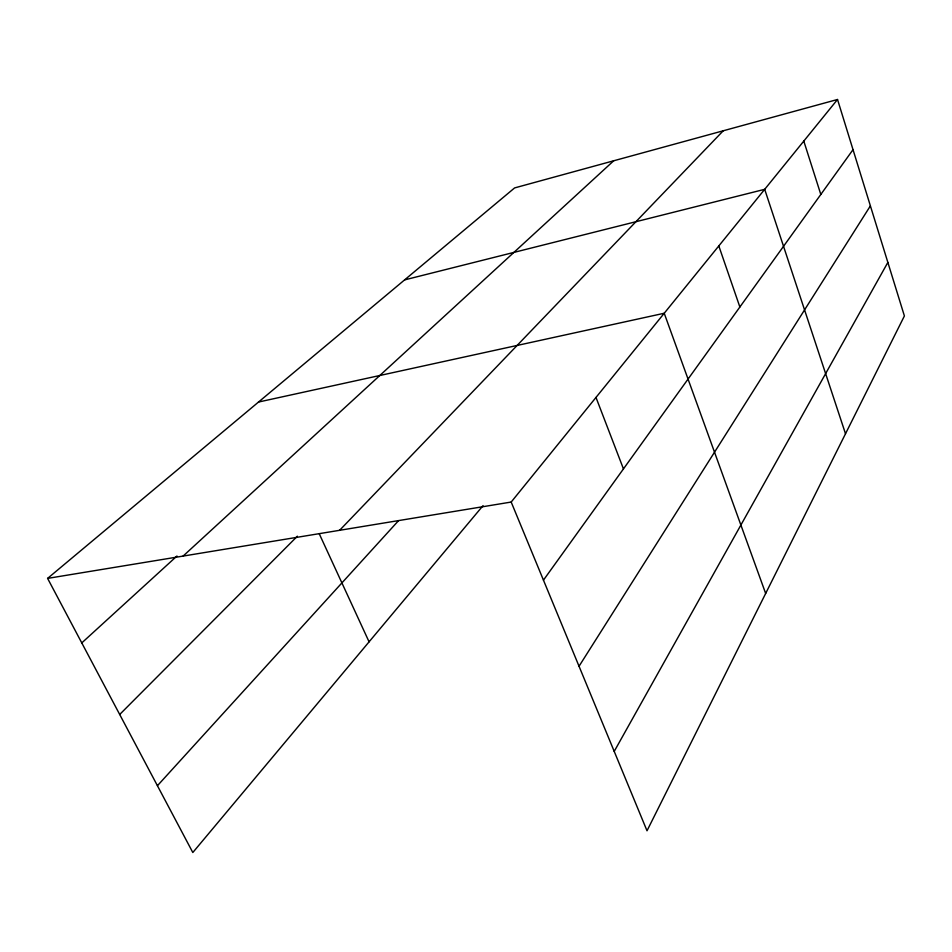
<?xml version="1.0" encoding="UTF-8"?>
<svg xmlns="http://www.w3.org/2000/svg" width="952" height="952" viewBox="0 0 952 952"><rect width="100%" height="100%" fill="white"/><g stroke="black" fill="none" stroke-linecap="round" stroke-linejoin="round"><path stroke-width="1.43" d="M614.218 751.402L887.859 262.407M579.042 666.257L870.39 205.882M543.449 580.149L853.028 149.666M511.188 502.049L837.522 99.484L904.4 315.957L647.015 830.775L511.188 502.049L47.6 578.399L192.816 852.516L483.045 505.631M157.425 785.709L398.519 520.684M339.626 530.3L723.222 130.793M119.69 714.488L297.381 536.202M183.093 556.087L613.707 160.781M81.777 642.909L176.965 556.016M47.6 578.399L514.604 187.925L837.522 99.484M404.624 279.888L764.694 189.329L845.507 433.755M258.527 402.041L664.222 313.256L765.658 593.465M319.229 533.727L369.078 641.85M595.988 397.436L623.453 468.896M718.808 245.925L739.871 307.02M803.797 141.098L820.814 194.458"/></g></svg>
